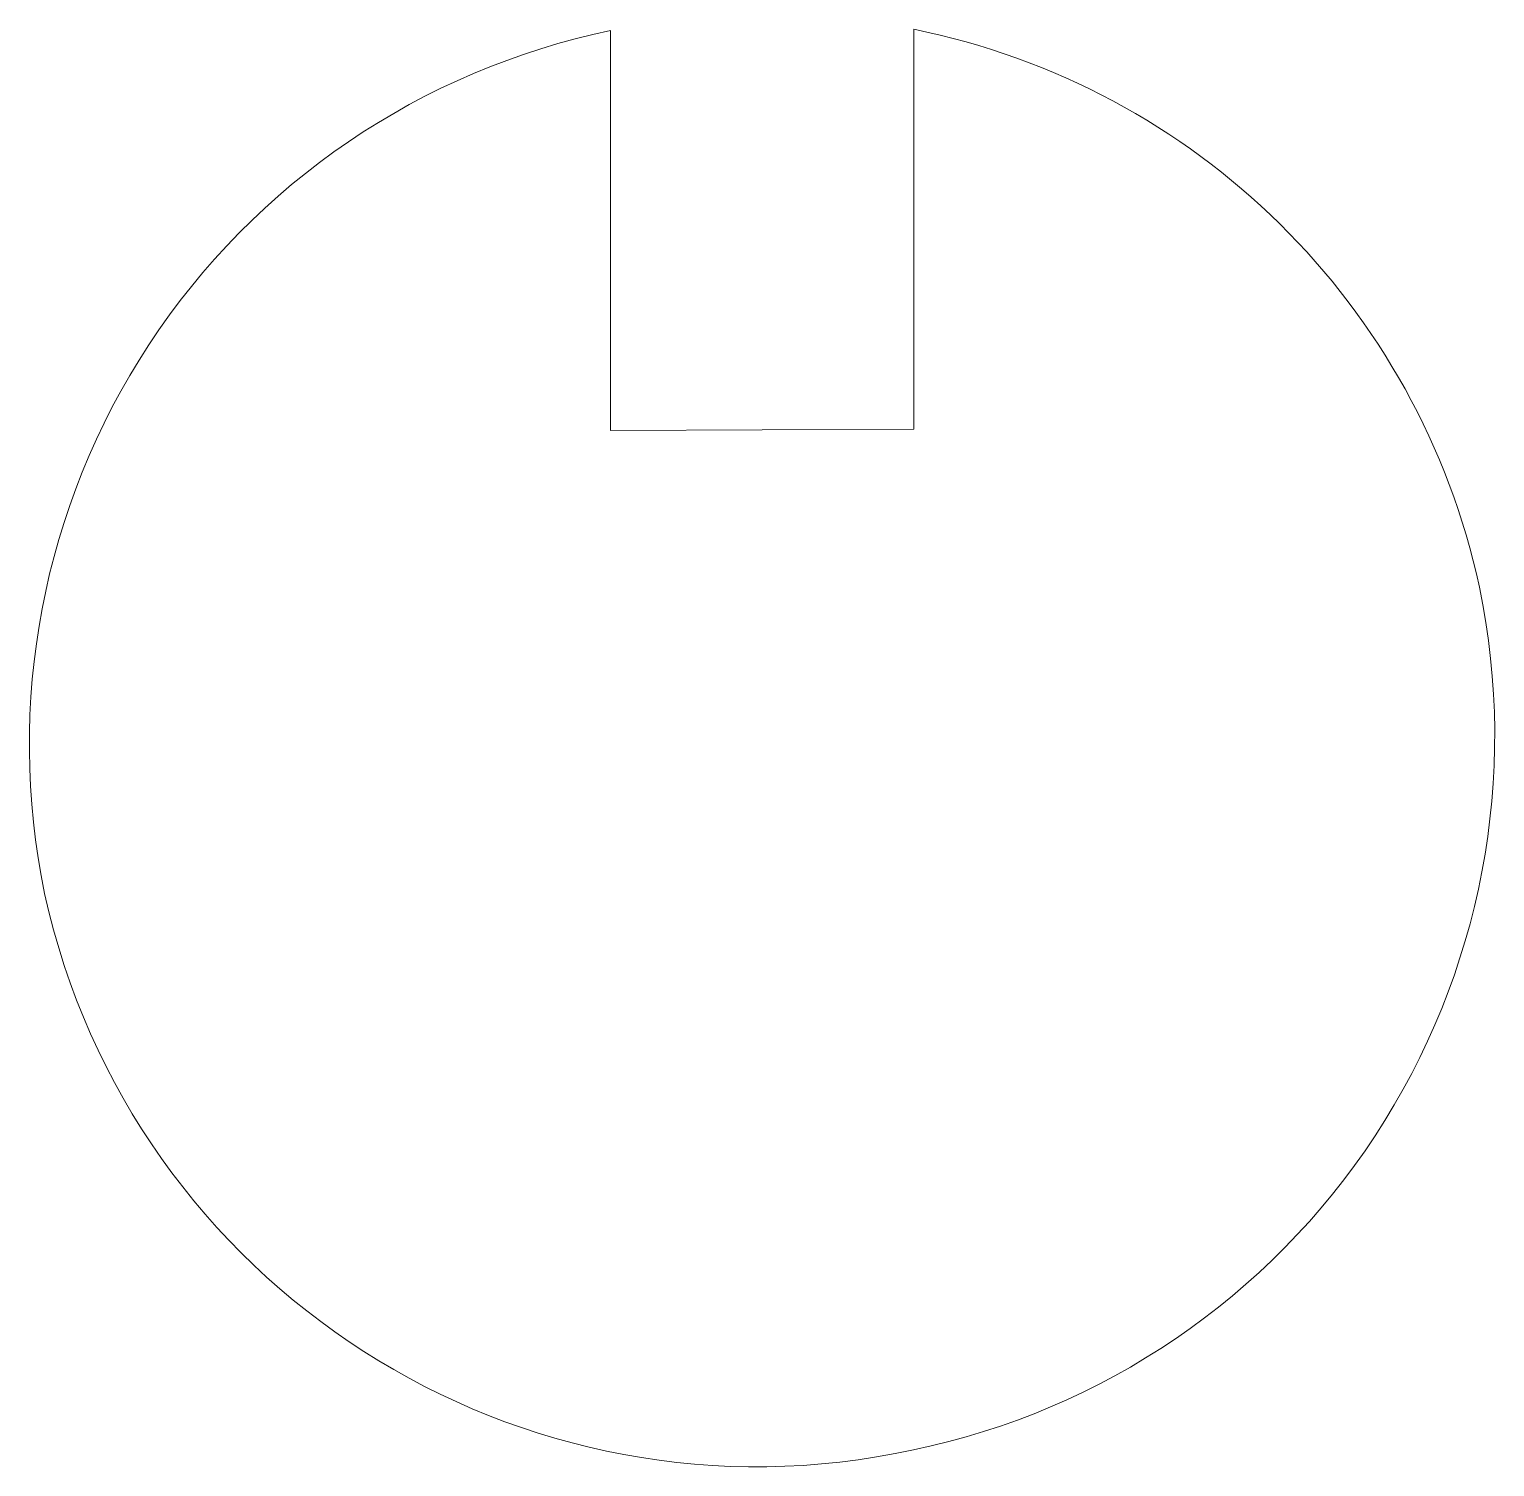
# Model space of a CAD drawing. Header units: millimetres. Extents: x 3210.2 to 3228.7, y 1251.4 to 1269.5.
import ezdxf

# ---------------------------------------------------------------- set-up
doc = ezdxf.new("R2010")
doc.units = ezdxf.units.MM

msp = doc.modelspace()

# ---------------------------------------------------------------- linework, layer by layer
at = {"lineweight": 20}
for p, q in [((3221.391, 1264.436), (3221.391, 1269.478)), ((3217.567, 1269.461), (3217.567, 1264.42)), ((3217.567, 1264.42), (3221.391, 1264.436))]:
    msp.add_line(p, q, dxfattribs=at)
for points in [[(3221.391, 1269.478), (3221.391, 1269.478, -0.298065), (3228.523, 1262.448)], [(3210.432, 1258.586), (3210.432, 1258.586, -0.414412), (3217.568, 1269.461)], [(3228.523, 1262.448), (3228.523, 1262.448, -0.414414), (3221.387, 1251.573)], [(3221.387, 1251.573), (3221.387, 1251.573, -0.413981), (3210.432, 1258.586)]]:
    msp.add_lwpolyline(points, format="xyb", dxfattribs=at)

doc.saveas('drawing.dxf')
